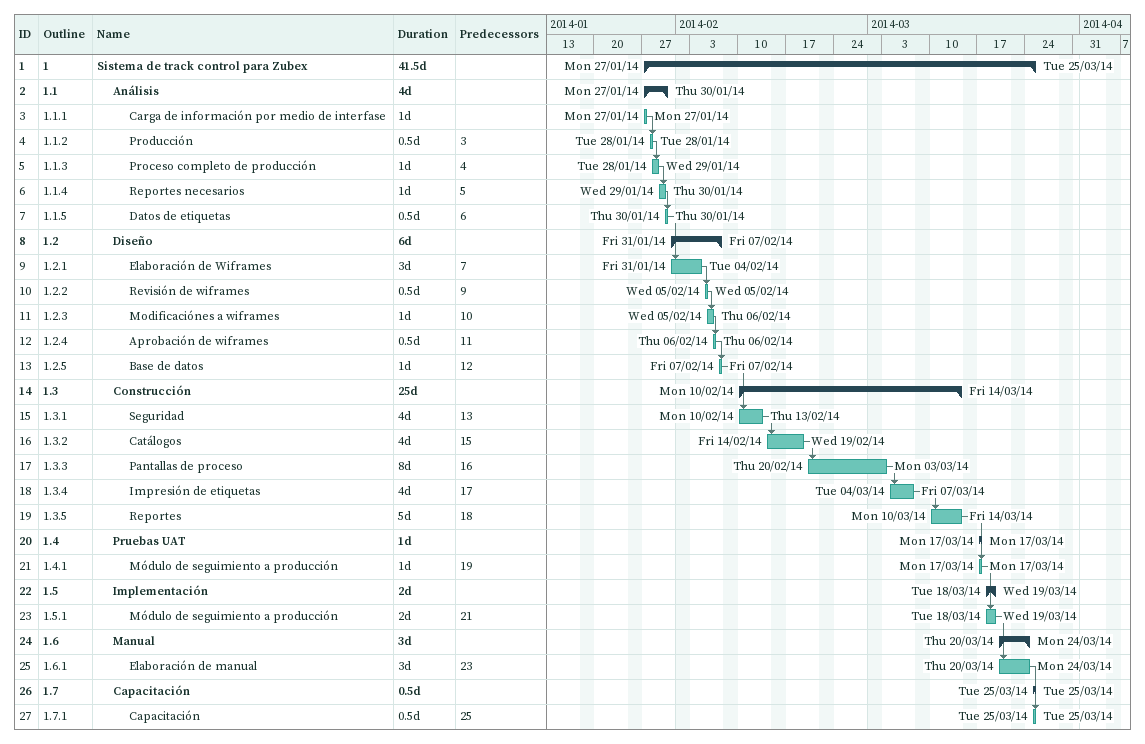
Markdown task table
| ID | WBS | Task | Duration | Start | Finish | Predecessors |
|---|---|---|---|---|---|---|
| 1 | 1 | **Sistema de track control para Zubex** | 41.5d | 2014-01-27 | 2014-03-25 |  |
| 2 | 1.1 | **Análisis** | 4d | 2014-01-27 | 2014-01-30 |  |
| 3 | 1.1.1 | Carga de información por medio de interfase | 1d | 2014-01-27 | 2014-01-27 |  |
| 4 | 1.1.2 | Producción | 0.5d | 2014-01-28 | 2014-01-28 | 3 |
| 5 | 1.1.3 | Proceso completo de producción | 1d | 2014-01-28 | 2014-01-29 | 4 |
| 6 | 1.1.4 | Reportes necesarios | 1d | 2014-01-29 | 2014-01-30 | 5 |
| 7 | 1.1.5 | Datos de etiquetas | 0.5d | 2014-01-30 | 2014-01-30 | 6 |
| 8 | 1.2 | **Diseño** | 6d | 2014-01-31 | 2014-02-07 |  |
| 9 | 1.2.1 | Elaboración de Wiframes | 3d | 2014-01-31 | 2014-02-04 | 7 |
| 10 | 1.2.2 | Revisión de wiframes | 0.5d | 2014-02-05 | 2014-02-05 | 9 |
| 11 | 1.2.3 | Modificaciónes a wiframes | 1d | 2014-02-05 | 2014-02-06 | 10 |
| 12 | 1.2.4 | Aprobación de wiframes | 0.5d | 2014-02-06 | 2014-02-06 | 11 |
| 13 | 1.2.5 | Base de datos | 1d | 2014-02-07 | 2014-02-07 | 12 |
| 14 | 1.3 | **Construcción** | 25d | 2014-02-10 | 2014-03-14 |  |
| 15 | 1.3.1 | Seguridad | 4d | 2014-02-10 | 2014-02-13 | 13 |
| 16 | 1.3.2 | Catálogos | 4d | 2014-02-14 | 2014-02-19 | 15 |
| 17 | 1.3.3 | Pantallas de proceso | 8d | 2014-02-20 | 2014-03-03 | 16 |
| 18 | 1.3.4 | Impresión de etiquetas | 4d | 2014-03-04 | 2014-03-07 | 17 |
| 19 | 1.3.5 | Reportes | 5d | 2014-03-10 | 2014-03-14 | 18 |
| 20 | 1.4 | **Pruebas UAT** | 1d | 2014-03-17 | 2014-03-17 |  |
| 21 | 1.4.1 | Módulo de seguimiento a producción | 1d | 2014-03-17 | 2014-03-17 | 19 |
| 22 | 1.5 | **Implementación** | 2d | 2014-03-18 | 2014-03-19 |  |
| 23 | 1.5.1 | Módulo de seguimiento a producción | 2d | 2014-03-18 | 2014-03-19 | 21 |
| 24 | 1.6 | **Manual** | 3d | 2014-03-20 | 2014-03-24 |  |
| 25 | 1.6.1 | Elaboración de manual | 3d | 2014-03-20 | 2014-03-24 | 23 |
| 26 | 1.7 | **Capacitación** | 0.5d | 2014-03-25 | 2014-03-25 |  |
| 27 | 1.7.1 | Capacitación | 0.5d | 2014-03-25 | 2014-03-25 | 25 |
